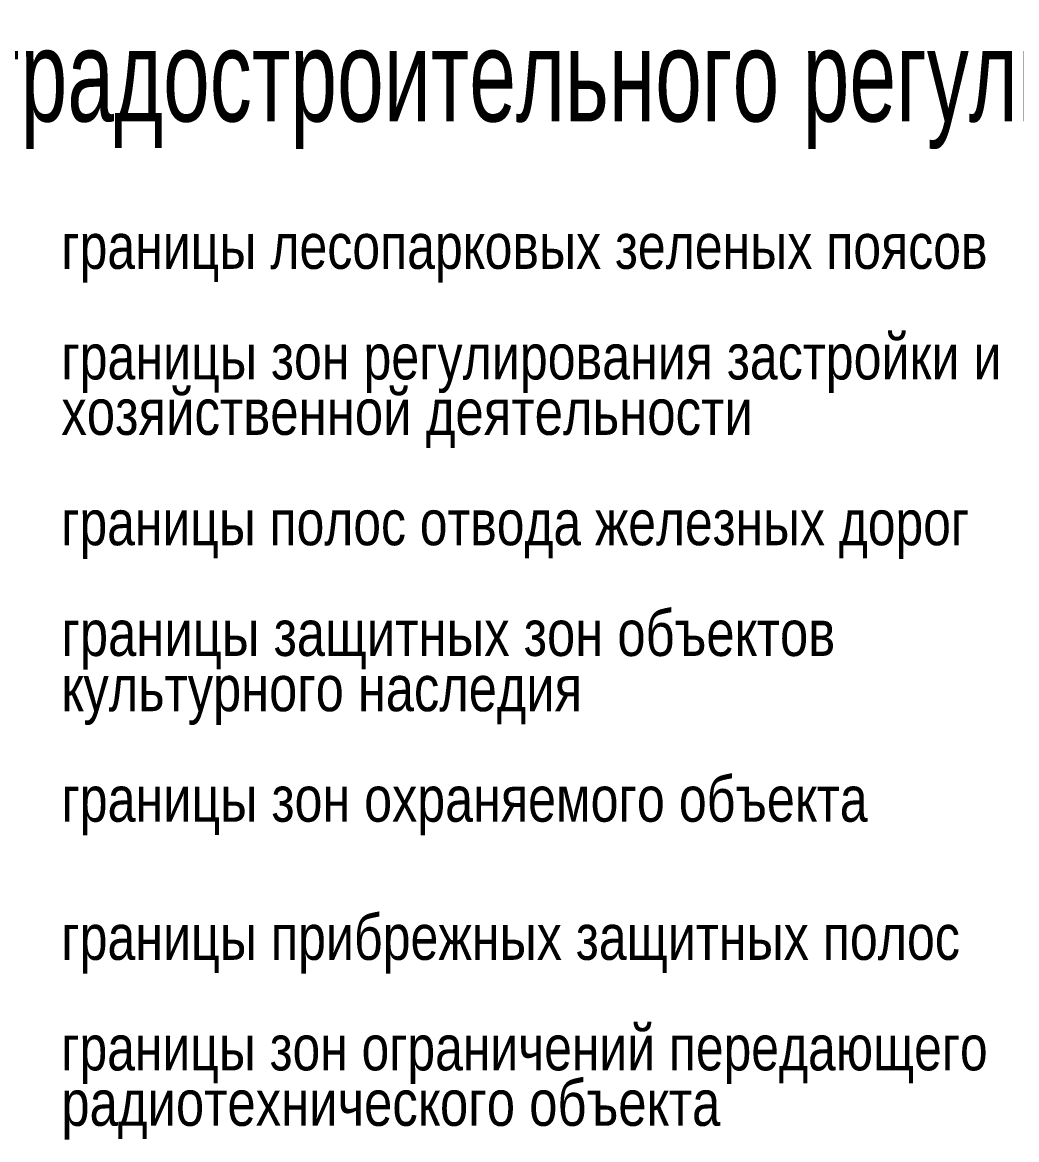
# Model space of a CAD drawing. Extents: x -2918 to -212, y 225 to 5715.
# Drawn here: x -347.5 to -301.3, y 980.6 to 1032.6 of the extents above; entities that cross this region are included whole.
import ezdxf

# ---------------------------------------------------------------- set-up
doc = ezdxf.new("R2010")
doc.units = 0
doc.layers.get('0').update_dxf_attribs({"linetype": 'CONTINUOUS'})
doc.styles.add('STYLE-ARIAL_NARROW', font='ARIALN.TTF')

# ---------------------------------------------------------------- blocks, each defined once
blk = doc.blocks.new('УСЛ__ОБОЗНАЧЕНИЯ_ГЕО_2')
at = {"color": 18, "linetype": 'CONTINUOUS', "style": 'STYLE-ARIAL_NARROW'}
for s, height, width, p in [('Условные обозначения линий градостроительного регулирования', 4.26968, 0.79841, (70.784, -4.114)), ('границы лесопарковых зеленых поясов', 2.10919, 0.961102, (129.881, -10.966)), ('границы зон регулирования застройки и ', 2.11386, 0.961924, (129.881, -16.106)), ('хозяйственной деятельности', 2.13772, 0.966069, (129.881, -18.682)), ('границы полос отвода железных дорог', 2.10379, 0.960146, (129.881, -23.812)), ('границы защитных зон объектов ', 2.13292, 0.965243, (129.881, -28.959)), ('культурного наследия', 2.12769, 0.964339, (129.881, -31.527)), ('границы зон охраняемого объекта', 2.1174, 0.962545, (129.881, -36.663)), ('границы прибрежных защитных полос', 2.11321, 0.961809, (129.881, -43.085)), ('границы зон ограничений передающего ', 2.10427, 0.960231, (129.881, -48.222)), ('радиотехнического объекта', 2.13499, 0.9656, (129.881, -50.799))]:
    blk.add_text(s, height=height, dxfattribs=dict(at, width=width)).set_placement(p)

msp = doc.modelspace()

# ---------------------------------------------------------------- block references
msp.add_blockref('УСЛ__ОБОЗНАЧЕНИЯ_ГЕО_2', (-475.527, 1032.066))

doc.saveas('drawing.dxf')
